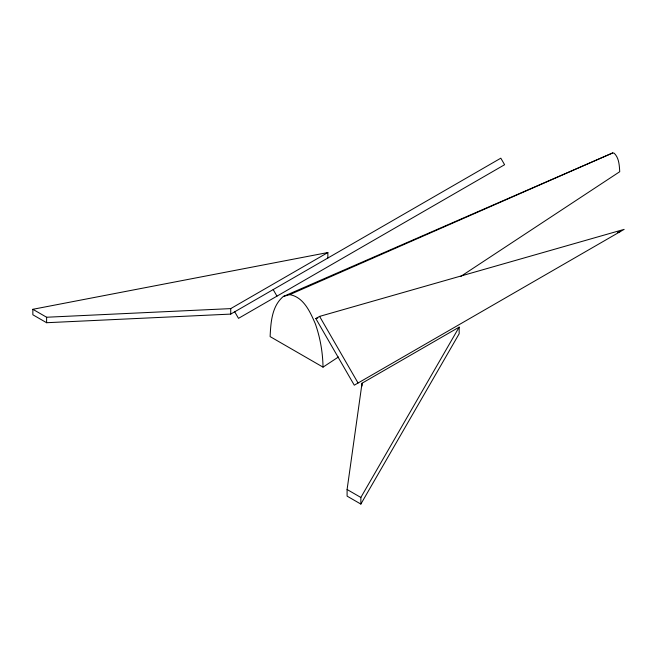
<?xml version="1.0" encoding="UTF-8"?>
<svg xmlns="http://www.w3.org/2000/svg" width="657" height="657" viewBox="0 0 657 657"><rect width="100%" height="100%" fill="white"/><g stroke="black" fill="none" stroke-linecap="round" stroke-linejoin="round"><path stroke-width="0.99" d="M347.093 489.514L362.04 383.212L459.161 327.137L459.161 333.756L360.857 504.075L347.093 496.134L347.093 489.514L360.857 497.456L360.857 504.075M360.857 497.456L459.161 327.137M460.688 276.466L619.732 171.707C619.337 165.392 619.066 157.869 614.172 153.229L612.735 152.925L283.348 296.463C271.743 306.121 270.799 322.603 270.117 336.598L323.022 367.14L338.412 357.006M234.73 311.804L238.507 318.349L504.601 164.718L500.823 158.181L230.73 314.095L46.606 322.718L32.85 314.777L32.85 309.299L46.606 317.241L230.73 308.609L327.859 252.534L327.859 258.02M315.82 318.571L319.598 316.395L624.15 229.375L354.279 385.191L315.82 318.571L317.791 318.013M283.348 296.463L289.721 294.632L612.735 152.925M617.416 232.406L620.372 231.56M32.85 309.299L327.859 252.534M289.721 294.632C303.764 297.128 310.145 311.985 315.278 323.663C320.222 337.632 322.759 352.333 323.022 367.14M319.598 316.395L358.057 383.006M273.189 289.606L276.967 296.143M362.04 383.212L362.04 386.045M230.73 308.609L230.73 314.095M46.606 317.241L46.606 322.718"/></g></svg>
